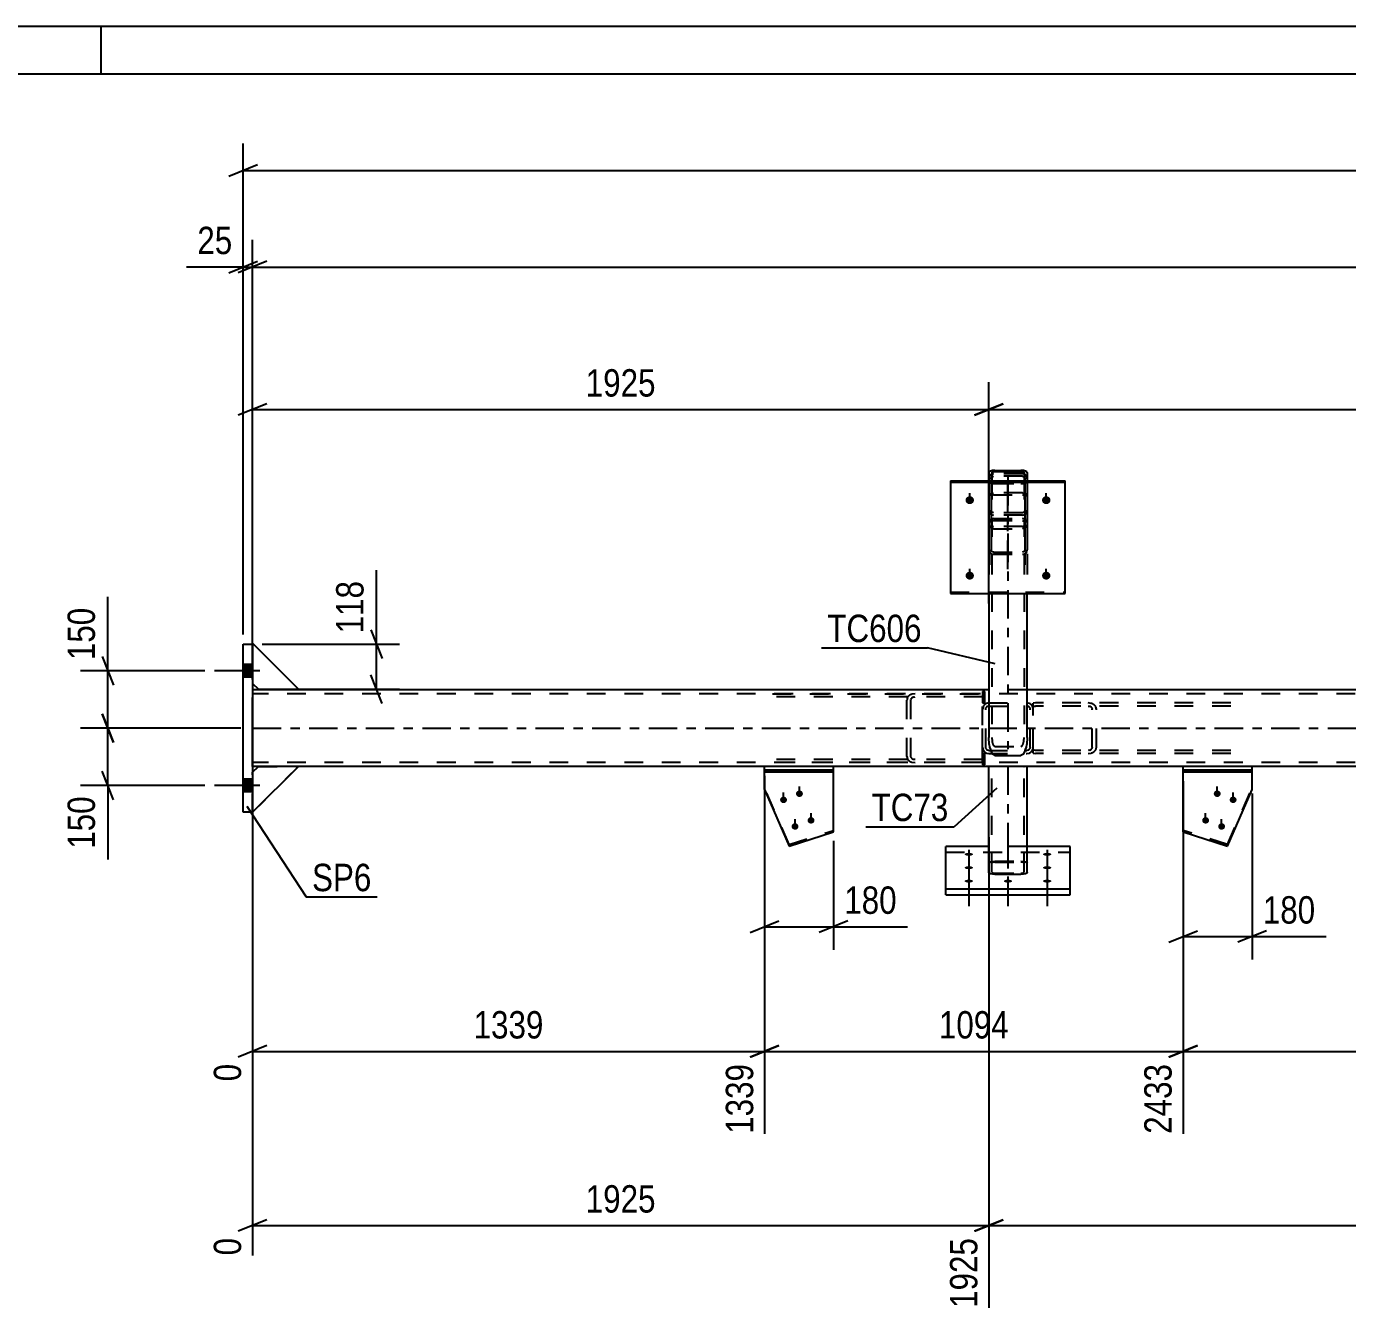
# Model space of a CAD drawing. Header units: millimetres. Extents: x -174 to 1015, y -641 to 200.
# Drawn here: x -42.4 to 95.8, y 65.5 to 200.1 of the extents above; entities that cross this region are included whole.
import ezdxf

# ---------------------------------------------------------------- set-up
doc = ezdxf.new("R2010")
doc.units = ezdxf.units.MM
doc.linetypes.add('DXK_LINE_DOT2', pattern=[3.9198, 1.9599, -1.9599])
doc.linetypes.add('DXK_LINE_DOT3', pattern=[5.9187, 2.979, -0.9799, 0.9799, -0.9799])
doc.styles.add('Arial Narrow', font='ARIALN.TTF', dxfattribs={"height": 0.2})

# ---------------------------------------------------------------- blocks, each defined once
blk = doc.blocks.new('Unknown-814735029-1163')
at = {"color": 5, "linetype": 'Continuous'}
for p, q in [((1015.39, 200.12), (-173.61, 200.12)), ((-34.61, 195.12), (-34.61, 200.12)), ((1010.39, 195.12), (-168.61, 195.12))]:
    blk.add_line(p, q, dxfattribs=at)
blk = doc.blocks.new('Part-814735029-3080 - 3067')
at = {"color": 7, "linetype": 'DXK_LINE_DOT2'}
for p, q in [((-18.78, 122.11), (-18.18, 122.71)), ((-13.98, 122.71), (-18.78, 117.91)), ((-18.78, 117.91), (-18.78, 122.11)), ((-18.18, 122.71), (-13.98, 122.71))]:
    blk.add_line(p, q, dxfattribs=at)
blk = doc.blocks.new('Part-814735029-3071 - 3067')
at = {"color": 7, "linetype": 'DXK_LINE_DOT2'}
for p, q in [((-13.98, 130.8), (-18.78, 135.6)), ((-18.78, 135.6), (-18.78, 131.4)), ((-18.78, 131.4), (-18.18, 130.8)), ((-18.18, 130.8), (-13.98, 130.8))]:
    blk.add_line(p, q, dxfattribs=at)
blk = doc.blocks.new('Bolt-814735029-3094 - 3067')
at = {"linetype": 'Continuous'}
for points in [[(64.23, 150.97), (64.33, 150.97), (64.41, 150.94), (64.49, 150.9), (64.56, 150.84), (64.62, 150.77), (64.65, 150.69), (64.67, 150.6), (64.67, 150.52), (64.65, 150.43), (64.62, 150.35), (64.56, 150.28), (64.49, 150.23), (64.41, 150.18), (64.33, 150.16), (64.23, 150.15), (64.14, 150.16), (64.06, 150.18), (63.98, 150.23), (63.91, 150.28), (63.85, 150.35), (63.82, 150.43), (63.8, 150.52), (63.8, 150.6), (63.82, 150.69), (63.85, 150.77), (63.91, 150.84), (63.98, 150.9), (64.06, 150.94), (64.14, 150.97)], [(64.23, 143.08), (64.33, 143.07), (64.41, 143.05), (64.49, 143), (64.56, 142.94), (64.62, 142.87), (64.65, 142.8), (64.67, 142.71), (64.67, 142.62), (64.65, 142.54), (64.62, 142.46), (64.56, 142.39), (64.49, 142.33), (64.41, 142.29), (64.33, 142.26), (64.23, 142.25), (64.14, 142.26), (64.06, 142.29), (63.98, 142.33), (63.91, 142.39), (63.85, 142.46), (63.82, 142.54), (63.8, 142.62), (63.8, 142.71), (63.82, 142.8), (63.85, 142.87), (63.91, 142.94), (63.98, 143), (64.06, 143.05), (64.14, 143.07)]]:
    blk.add_hatch(color=1, dxfattribs=at).paths.add_polyline_path(points)
at = {"color": 1, "linetype": 'Continuous'}
for p, q in [((64.23, 150.22), (64.23, 151.29)), ((64.23, 142.33), (64.23, 143.39))]:
    blk.add_line(p, q, dxfattribs=at)
blk = doc.blocks.new('Part-814735029-3086 - 3067')
at = {"color": 7, "linetype": 'DXK_LINE_DOT2'}
for p, q in [((-18.78, 122.11), (-18.18, 122.71)), ((-13.98, 122.71), (-18.78, 117.91)), ((-18.78, 117.91), (-18.78, 122.11)), ((-18.18, 122.71), (-13.98, 122.71))]:
    blk.add_line(p, q, dxfattribs=at)
blk = doc.blocks.new('Part-814735029-3074 - 3067')
at = {"color": 2, "linetype": 'Continuous'}
for p, q in [((-13.98, 130.8), (-18.78, 135.6)), ((-18.78, 135.6), (-18.78, 135.51)), ((-18.78, 131.4), (-18.18, 130.8)), ((-18.18, 130.8), (-13.98, 130.8))]:
    blk.add_line(p, q, dxfattribs=at)
at = {"color": 7, "linetype": 'DXK_LINE_DOT2'}
blk.add_line((-18.78, 135.51), (-18.78, 131.4), dxfattribs=at)
blk = doc.blocks.new('Part-814735029-3077 - 3067')
at = {"color": 7, "linetype": 'DXK_LINE_DOT2'}
for p, q in [((-13.98, 130.8), (-18.78, 135.6)), ((-18.78, 135.6), (-18.78, 131.4)), ((-18.78, 131.4), (-18.18, 130.8)), ((-18.18, 130.8), (-13.98, 130.8))]:
    blk.add_line(p, q, dxfattribs=at)
blk = doc.blocks.new('Part-814735029-3083 - 3067')
at = {"color": 2, "linetype": 'Continuous'}
for p, q in [((-18.78, 122.11), (-18.18, 122.71)), ((-13.98, 122.71), (-18.78, 117.91)), ((-13.98, 122.71), (-18.18, 122.71))]:
    blk.add_line(p, q, dxfattribs=at)
at = {"color": 7, "linetype": 'DXK_LINE_DOT2'}
blk.add_line((-18.78, 117.91), (-18.78, 122.11), dxfattribs=at)
blk = doc.blocks.new('Bolt-814735029-3095 - 3067')
at = {"linetype": 'Continuous'}
for points in [[(82.12, 120.19), (82.19, 120.18), (82.26, 120.16), (82.33, 120.13), (82.39, 120.08), (82.43, 120.02), (82.46, 119.96), (82.48, 119.89), (82.48, 119.82), (82.46, 119.75), (82.43, 119.68), (82.39, 119.63), (82.33, 119.58), (82.26, 119.54), (82.19, 119.52), (82.12, 119.51), (82.04, 119.52), (81.97, 119.54), (81.91, 119.58), (81.85, 119.63), (81.81, 119.68), (81.78, 119.75), (81.76, 119.82), (81.76, 119.89), (81.78, 119.96), (81.81, 120.02), (81.85, 120.08), (81.91, 120.13), (81.97, 120.16), (82.04, 120.18)], [(83.79, 119.55), (83.86, 119.55), (83.93, 119.52), (84, 119.49), (84.05, 119.44), (84.1, 119.38), (84.13, 119.32), (84.14, 119.25), (84.14, 119.18), (84.13, 119.11), (84.1, 119.05), (84.05, 118.99), (84, 118.94), (83.93, 118.91), (83.86, 118.88), (83.79, 118.88), (83.71, 118.88), (83.64, 118.91), (83.57, 118.94), (83.52, 118.99), (83.47, 119.05), (83.44, 119.11), (83.43, 119.18), (83.43, 119.25), (83.44, 119.32), (83.47, 119.38), (83.52, 119.44), (83.57, 119.49), (83.64, 119.52), (83.71, 119.55)], [(80.91, 117.41), (80.99, 117.4), (81.06, 117.38), (81.12, 117.34), (81.18, 117.29), (81.22, 117.24), (81.25, 117.17), (81.27, 117.1), (81.27, 117.03), (81.25, 116.96), (81.22, 116.9), (81.18, 116.84), (81.12, 116.79), (81.06, 116.76), (80.99, 116.74), (80.91, 116.73), (80.84, 116.74), (80.77, 116.76), (80.7, 116.79), (80.64, 116.84), (80.6, 116.9), (80.57, 116.96), (80.55, 117.03), (80.55, 117.1), (80.57, 117.17), (80.6, 117.24), (80.64, 117.29), (80.7, 117.34), (80.77, 117.38), (80.84, 117.4)], [(82.58, 116.77), (82.65, 116.76), (82.73, 116.74), (82.79, 116.7), (82.85, 116.66), (82.89, 116.6), (82.92, 116.53), (82.94, 116.47), (82.94, 116.39), (82.92, 116.33), (82.89, 116.26), (82.85, 116.2), (82.79, 116.16), (82.73, 116.12), (82.65, 116.1), (82.58, 116.09), (82.5, 116.1), (82.43, 116.12), (82.37, 116.16), (82.31, 116.2), (82.27, 116.26), (82.24, 116.33), (82.22, 116.39), (82.22, 116.47), (82.24, 116.53), (82.27, 116.6), (82.31, 116.66), (82.37, 116.7), (82.43, 116.74), (82.5, 116.76)]]:
    blk.add_hatch(color=1, dxfattribs=at).paths.add_polyline_path(points)
at = {"color": 1, "linetype": 'Continuous'}
for p, q in [((82.12, 119.58), (82.12, 120.61)), ((83.79, 118.94), (83.79, 119.97)), ((80.91, 116.79), (80.91, 117.82)), ((82.58, 116.16), (82.58, 117.18))]:
    blk.add_line(p, q, dxfattribs=at)
blk = doc.blocks.new('Part-814735029-3162 - 3067')
at = {"color": 7, "linetype": 'DXK_LINE_DOT2'}
for p, q in [((35.59, 130.31), (57.58, 130.31)), ((57.58, 129.99), (35.59, 129.99)), ((49.71, 129.91), (49.64, 129.67)), ((50.52, 130.31), (50.18, 130.26)), ((50.35, 129.96), (50.52, 129.99)), ((57.58, 123.11), (57.58, 130.31)), ((49.64, 123.75), (49.64, 129.67)), ((50.08, 129.67), (50.11, 129.79)), ((50.08, 123.75), (50.08, 129.67)), ((57.58, 123.43), (35.59, 123.43)), ((57.58, 123.11), (35.59, 123.11)), ((49.64, 123.75), (49.71, 123.5)), ((50.11, 123.62), (50.08, 123.75)), ((50.18, 123.15), (50.52, 123.11)), ((50.52, 123.43), (50.35, 123.45))]:
    blk.add_line(p, q, dxfattribs=at)
for centre, radius, start, end in [((50.38, 129.48), 0.802, 104.5547, 147.5896), ((50.45, 129.57), 0.401, 104.5547, 147.5896), ((50.38, 123.93), 0.802, 212.4104, 255.4453), ((50.45, 123.84), 0.401, 212.4104, 255.4453)]:
    blk.add_arc(centre, radius, start, end, dxfattribs=at)
blk = doc.blocks.new('Part-814735029-3115 - 3067')
at = {"color": 7, "linetype": 'DXK_LINE_DOT2'}
for p, q in [((57.82, 130.55), (57.58, 130.55)), ((57.58, 130.55), (57.58, 129.35)), ((57.82, 129.35), (57.82, 130.55)), ((57.58, 129.35), (57.82, 129.35))]:
    blk.add_line(p, q, dxfattribs=at)
blk = doc.blocks.new('Part-814735029-3116 - 3067')
at = {"color": 7, "linetype": 'DXK_LINE_DOT2'}
for p, q in [((57.82, 124.07), (57.58, 124.07)), ((57.58, 124.07), (57.58, 122.87)), ((57.82, 122.87), (57.82, 124.07)), ((57.58, 122.87), (57.82, 122.87))]:
    blk.add_line(p, q, dxfattribs=at)
blk = doc.blocks.new('Bolt-814735029-3125 - 3067')
at = {"linetype": 'Continuous'}
for points in [[(-19.78, 133.37), (-19.78, 132.05), (-18.78, 132.05), (-18.78, 133.37)], [(-19.78, 133.37), (-19.78, 132.05), (-18.78, 132.05), (-18.78, 133.37)], [(-19.78, 121.37), (-19.78, 120.05), (-18.78, 120.05), (-18.78, 121.37)], [(-19.78, 121.37), (-19.78, 120.05), (-18.78, 120.05), (-18.78, 121.37)]]:
    blk.add_hatch(color=1, dxfattribs=at).paths.add_polyline_path(points)
at = {"color": 1, "linetype": 'Continuous'}
for p, q in [((-18.02, 132.71), (-22.78, 132.71)), ((-18.02, 132.71), (-22.78, 132.71)), ((-18.78, 133.37), (-19.78, 133.37)), ((-18.78, 133.37), (-19.78, 133.37)), ((-18.78, 132.05), (-19.78, 132.05)), ((-18.78, 132.05), (-19.78, 132.05)), ((-18.02, 120.71), (-22.78, 120.71)), ((-18.02, 120.71), (-22.78, 120.71)), ((-18.78, 121.37), (-19.78, 121.37)), ((-18.78, 121.37), (-19.78, 121.37)), ((-18.78, 120.05), (-19.78, 120.05)), ((-18.78, 120.05), (-19.78, 120.05))]:
    blk.add_line(p, q, dxfattribs=at)
blk = doc.blocks.new('Part-814735029-3140 - 3067')
at = {"color": 2, "linetype": 'Continuous'}
for p, q in [((58.28, 153.54), (58.23, 153.46)), ((58.23, 153.46), (58.23, 152.6)), ((58.42, 153.61), (58.28, 153.54)), ((58.63, 153.66), (58.42, 153.61)), ((58.55, 153.46), (58.58, 153.5)), ((58.55, 153.46), (58.55, 152.6)), ((58.58, 153.5), (58.65, 153.53)), ((58.87, 153.68), (58.63, 153.66)), ((58.65, 153.53), (58.75, 153.56)), ((58.75, 153.56), (58.87, 153.57)), ((58.87, 153.68), (61.59, 153.68)), ((58.87, 153.57), (61.59, 153.57)), ((61.84, 153.66), (61.59, 153.68)), ((61.59, 153.57), (61.72, 153.56)), ((61.72, 153.56), (61.82, 153.53)), ((61.82, 153.53), (61.89, 153.5)), ((62.05, 153.61), (61.84, 153.66)), ((61.89, 153.5), (61.91, 153.46)), ((61.91, 153.46), (61.91, 152.6)), ((62.19, 153.54), (62.05, 153.61)), ((62.23, 153.46), (62.19, 153.54)), ((62.23, 153.46), (62.23, 152.6)), ((58.23, 140.79), (58.23, 125.72)), ((62.23, 125.72), (62.23, 140.79)), ((58.28, 125), (58.23, 125.72)), ((62.23, 125.72), (62.19, 125)), ((58.87, 123.85), (58.63, 123.99)), ((58.87, 123.85), (61.59, 123.85)), ((61.84, 123.99), (61.59, 123.85))]:
    blk.add_line(p, q, dxfattribs=at)
at = {"color": 7, "linetype": 'DXK_LINE_DOT2'}
for p, q in [((58.23, 152.6), (58.23, 140.79)), ((58.23, 152.53), (58.28, 152.44)), ((58.28, 152.44), (58.29, 152.44)), ((58.29, 152.44), (58.42, 152.37)), ((58.42, 152.37), (58.63, 152.32)), ((58.55, 152.6), (58.55, 125.72)), ((58.58, 152.48), (58.55, 152.53)), ((58.65, 152.45), (58.58, 152.48)), ((58.63, 152.32), (58.87, 152.31)), ((58.65, 152.45), (58.69, 152.44)), ((58.69, 152.44), (58.75, 152.43)), ((58.75, 152.43), (58.87, 152.42)), ((58.87, 152.42), (61.59, 152.42)), ((58.87, 152.31), (61.59, 152.31)), ((61.72, 152.43), (61.59, 152.42)), ((61.59, 152.31), (61.84, 152.32)), ((61.82, 152.45), (61.72, 152.43)), ((61.89, 152.48), (61.82, 152.45)), ((61.84, 152.32), (62.05, 152.37)), ((61.91, 152.53), (61.89, 152.48)), ((61.91, 152.6), (61.91, 125.72)), ((62.05, 152.37), (62.19, 152.44)), ((62.19, 152.44), (62.23, 152.53)), ((62.23, 152.6), (62.23, 140.79)), ((62.23, 130.71), (58.23, 130.71)), ((58.55, 125.72), (58.58, 125.36)), ((58.75, 124.85), (58.87, 124.78)), ((58.87, 124.78), (61.59, 124.78)), ((61.59, 124.78), (61.72, 124.85)), ((61.89, 125.36), (61.91, 125.72))]:
    blk.add_line(p, q, dxfattribs=at)
at = {"color": 7, "linetype": 'DXK_LINE_DOT3'}
blk.add_line((60.23, 152.99), (60.23, 124.53), dxfattribs=at)
at = {"color": 2, "linetype": 'Continuous'}
for centre, start, end in [((60.45, 125.18), 184.648, 213.1157), ((60.02, 125.18), 326.8843, 355.352)]:
    blk.add_arc(centre, 2.18, start, end, dxfattribs=at)
at = {"color": 7, "linetype": 'DXK_LINE_DOT2'}
for centre, start, end in [((59.66, 125.45), 184.648, 213.1157), ((60.8, 125.45), 326.8843, 355.352)]:
    blk.add_arc(centre, 1.09, start, end, dxfattribs=at)
blk = doc.blocks.new('Part-814735029-3142 - 3067')
at = {"color": 2, "linetype": 'Continuous'}
for p, q in [((41.98, 122.71), (34.78, 122.71)), ((34.78, 122.31), (34.78, 122.71)), ((41.98, 122.31), (34.78, 122.31)), ((41.98, 122.31), (41.98, 122.71))]:
    blk.add_line(p, q, dxfattribs=at)
blk = doc.blocks.new('Bolt-814735029-3143 - 3067')
at = {"linetype": 'Continuous'}
for points in [[(56.23, 150.97), (56.33, 150.97), (56.41, 150.94), (56.49, 150.9), (56.56, 150.84), (56.62, 150.77), (56.65, 150.69), (56.67, 150.6), (56.67, 150.52), (56.65, 150.43), (56.62, 150.35), (56.56, 150.28), (56.49, 150.23), (56.41, 150.18), (56.33, 150.16), (56.23, 150.15), (56.14, 150.16), (56.06, 150.18), (55.98, 150.23), (55.91, 150.28), (55.85, 150.35), (55.82, 150.43), (55.8, 150.52), (55.8, 150.6), (55.82, 150.69), (55.85, 150.77), (55.91, 150.84), (55.98, 150.9), (56.06, 150.94), (56.14, 150.97)], [(56.23, 143.08), (56.33, 143.07), (56.41, 143.05), (56.49, 143), (56.56, 142.94), (56.62, 142.87), (56.65, 142.8), (56.67, 142.71), (56.67, 142.62), (56.65, 142.54), (56.62, 142.46), (56.56, 142.39), (56.49, 142.33), (56.41, 142.29), (56.33, 142.26), (56.23, 142.25), (56.14, 142.26), (56.06, 142.29), (55.98, 142.33), (55.91, 142.39), (55.85, 142.46), (55.82, 142.54), (55.8, 142.62), (55.8, 142.71), (55.82, 142.8), (55.85, 142.87), (55.91, 142.94), (55.98, 143), (56.06, 143.05), (56.14, 143.07)]]:
    blk.add_hatch(color=1, dxfattribs=at).paths.add_polyline_path(points)
at = {"color": 1, "linetype": 'Continuous'}
for p, q in [((56.23, 150.22), (56.23, 151.29)), ((56.23, 142.33), (56.23, 143.39))]:
    blk.add_line(p, q, dxfattribs=at)
blk = doc.blocks.new('Part-814735029-3151 - 3067')
at = {"color": 2, "linetype": 'Continuous'}
for p, q in [((53.73, 109.29), (53.73, 114.34)), ((58.23, 114.34), (53.73, 114.34)), ((66.73, 114.34), (62.23, 114.34)), ((66.73, 109.29), (66.73, 114.34)), ((53.73, 109.89), (66.73, 109.89)), ((53.73, 109.29), (66.73, 109.29))]:
    blk.add_line(p, q, dxfattribs=at)
at = {"color": 7, "linetype": 'DXK_LINE_DOT2'}
for p, q in [((53.73, 113.74), (66.73, 113.74)), ((62.23, 114.34), (58.23, 114.34))]:
    blk.add_line(p, q, dxfattribs=at)
blk = doc.blocks.new('Bolt-814735029-3152 - 3067')
at = {"linetype": 'Continuous'}
for points in [[(56.13, 113.37), (56.04, 113.37), (55.95, 113.38), (55.88, 113.39), (55.81, 113.42), (55.75, 113.44), (55.72, 113.47), (55.7, 113.5), (55.7, 113.53), (55.72, 113.56), (55.75, 113.59), (55.81, 113.62), (55.88, 113.64), (55.95, 113.65), (56.04, 113.66), (56.13, 113.67), (56.23, 113.66), (56.31, 113.65), (56.39, 113.64), (56.46, 113.62), (56.51, 113.59), (56.55, 113.56), (56.57, 113.53), (56.57, 113.5), (56.55, 113.47), (56.51, 113.44), (56.46, 113.42), (56.39, 113.39), (56.31, 113.38), (56.23, 113.37)], [(64.33, 113.37), (64.24, 113.37), (64.15, 113.38), (64.08, 113.39), (64.01, 113.42), (63.95, 113.44), (63.92, 113.47), (63.9, 113.5), (63.9, 113.53), (63.92, 113.56), (63.95, 113.59), (64.01, 113.62), (64.08, 113.64), (64.15, 113.65), (64.24, 113.66), (64.33, 113.67), (64.43, 113.66), (64.51, 113.65), (64.59, 113.64), (64.66, 113.62), (64.71, 113.59), (64.75, 113.56), (64.77, 113.53), (64.77, 113.5), (64.75, 113.47), (64.71, 113.44), (64.66, 113.42), (64.59, 113.39), (64.51, 113.38), (64.43, 113.37)], [(56.13, 111.96), (56.04, 111.97), (55.95, 111.98), (55.88, 111.99), (55.81, 112.01), (55.75, 112.04), (55.72, 112.07), (55.7, 112.1), (55.7, 112.13), (55.72, 112.16), (55.75, 112.19), (55.81, 112.21), (55.88, 112.24), (55.95, 112.25), (56.04, 112.26), (56.13, 112.26), (56.23, 112.26), (56.31, 112.25), (56.39, 112.24), (56.46, 112.21), (56.51, 112.19), (56.55, 112.16), (56.57, 112.13), (56.57, 112.1), (56.55, 112.07), (56.51, 112.04), (56.46, 112.01), (56.39, 111.99), (56.31, 111.98), (56.23, 111.97)], [(64.33, 111.96), (64.24, 111.97), (64.15, 111.98), (64.08, 111.99), (64.01, 112.01), (63.95, 112.04), (63.92, 112.07), (63.9, 112.1), (63.9, 112.13), (63.92, 112.16), (63.95, 112.19), (64.01, 112.21), (64.08, 112.24), (64.15, 112.25), (64.24, 112.26), (64.33, 112.26), (64.43, 112.26), (64.51, 112.25), (64.59, 112.24), (64.66, 112.21), (64.71, 112.19), (64.75, 112.16), (64.77, 112.13), (64.77, 112.1), (64.75, 112.07), (64.71, 112.04), (64.66, 112.01), (64.59, 111.99), (64.51, 111.98), (64.43, 111.97)], [(56.13, 110.56), (56.04, 110.56), (55.95, 110.57), (55.88, 110.59), (55.81, 110.61), (55.75, 110.64), (55.72, 110.67), (55.7, 110.7), (55.7, 110.73), (55.72, 110.76), (55.75, 110.79), (55.81, 110.81), (55.88, 110.83), (55.95, 110.85), (56.04, 110.86), (56.13, 110.86), (56.23, 110.86), (56.31, 110.85), (56.39, 110.83), (56.46, 110.81), (56.51, 110.79), (56.55, 110.76), (56.57, 110.73), (56.57, 110.7), (56.55, 110.67), (56.51, 110.64), (56.46, 110.61), (56.39, 110.59), (56.31, 110.57), (56.23, 110.56)], [(60.23, 110.56), (60.14, 110.56), (60.05, 110.57), (59.98, 110.59), (59.91, 110.61), (59.85, 110.64), (59.82, 110.67), (59.8, 110.7), (59.8, 110.73), (59.82, 110.76), (59.85, 110.79), (59.91, 110.81), (59.98, 110.83), (60.05, 110.85), (60.14, 110.86), (60.23, 110.86), (60.33, 110.86), (60.41, 110.85), (60.49, 110.83), (60.56, 110.81), (60.61, 110.79), (60.65, 110.76), (60.67, 110.73), (60.67, 110.7), (60.65, 110.67), (60.61, 110.64), (60.56, 110.61), (60.49, 110.59), (60.41, 110.57), (60.33, 110.56)], [(64.33, 110.56), (64.24, 110.56), (64.15, 110.57), (64.08, 110.59), (64.01, 110.61), (63.95, 110.64), (63.92, 110.67), (63.9, 110.7), (63.9, 110.73), (63.92, 110.76), (63.95, 110.79), (64.01, 110.81), (64.08, 110.83), (64.15, 110.85), (64.24, 110.86), (64.33, 110.86), (64.43, 110.86), (64.51, 110.85), (64.59, 110.83), (64.66, 110.81), (64.71, 110.79), (64.75, 110.76), (64.77, 110.73), (64.77, 110.7), (64.75, 110.67), (64.71, 110.64), (64.66, 110.61), (64.59, 110.59), (64.51, 110.57), (64.43, 110.56)]]:
    blk.add_hatch(color=1, dxfattribs=at).paths.add_polyline_path(points)
at = {"color": 1, "linetype": 'Continuous'}
for p, q in [((56.13, 114), (56.13, 110.89)), ((64.33, 114), (64.33, 110.89)), ((56.13, 112.6), (56.13, 109.48)), ((64.33, 112.6), (64.33, 109.48)), ((56.13, 111.2), (56.13, 108.08)), ((60.23, 111.2), (60.23, 108.08)), ((64.33, 111.2), (64.33, 108.08))]:
    blk.add_line(p, q, dxfattribs=at)
at = {"color": 1, "linetype": 'DXK_LINE_DOT2'}
blk.add_line((60.23, 114), (60.23, 110.89), dxfattribs=at)
blk = doc.blocks.new('Part-814735029-3164 - 3067')
at = {"color": 7, "linetype": 'DXK_LINE_DOT2'}
for p, q in [((63.12, 129.35), (62.86, 129.31)), ((62.86, 124.1), (62.86, 129.31)), ((62.86, 128.96), (62.95, 129)), ((62.95, 129), (63.12, 129.03)), ((83.54, 129.35), (63.12, 129.35)), ((83.54, 129.03), (63.12, 129.03)), ((68.95, 129.3), (68.61, 129.35)), ((68.61, 129.03), (68.78, 129)), ((69.02, 128.83), (69.05, 128.71)), ((69.05, 124.71), (69.05, 128.71)), ((69.49, 128.71), (69.42, 128.95)), ((69.49, 124.71), (69.49, 128.71)), ((62.95, 124.41), (62.86, 124.45)), ((63.12, 124.39), (62.95, 124.41)), ((83.54, 124.39), (63.12, 124.39)), ((68.78, 124.41), (68.61, 124.39)), ((69.05, 124.71), (69.02, 124.58)), ((69.42, 124.46), (69.49, 124.71)), ((62.86, 124.1), (63.12, 124.07)), ((83.54, 124.07), (63.12, 124.07)), ((68.61, 124.07), (68.95, 124.11))]:
    blk.add_line(p, q, dxfattribs=at)
for centre, radius, start, end in [((68.68, 128.61), 0.401, 32.4105, 75.4453), ((68.75, 128.52), 0.802, 32.4105, 75.4453), ((68.68, 124.8), 0.401, 284.5547, 327.5895), ((68.75, 124.89), 0.802, 284.5547, 327.5895)]:
    blk.add_arc(centre, radius, start, end, dxfattribs=at)
blk = doc.blocks.new('Part-814735029-3167 - 3067')
at = {"color": 7, "linetype": 'DXK_LINE_DOT2'}
for p, q in [((57.63, 128.95), (57.58, 128.71)), ((57.58, 124.71), (57.58, 128.71)), ((57.9, 128.71), (57.93, 128.83)), ((57.9, 124.71), (57.9, 128.71)), ((58.22, 129.35), (57.98, 129.3)), ((58.1, 129), (58.22, 129.03)), ((58.22, 129.35), (62.22, 129.35)), ((58.22, 129.03), (62.22, 129.03)), ((62.47, 129.3), (62.22, 129.35)), ((62.22, 129.03), (62.35, 129)), ((62.52, 128.83), (62.54, 128.71)), ((62.54, 124.71), (62.54, 128.71)), ((62.86, 128.71), (62.82, 128.95)), ((62.86, 124.71), (62.86, 128.71)), ((57.58, 124.71), (57.63, 124.46)), ((57.93, 124.58), (57.9, 124.71)), ((58.22, 124.39), (58.1, 124.41)), ((58.22, 124.39), (62.22, 124.39)), ((62.35, 124.41), (62.22, 124.39)), ((62.54, 124.71), (62.52, 124.58)), ((62.82, 124.46), (62.86, 124.71)), ((57.98, 124.11), (58.22, 124.07)), ((58.22, 124.07), (62.22, 124.07)), ((62.22, 124.07), (62.47, 124.11))]:
    blk.add_line(p, q, dxfattribs=at)
for centre, radius, start, end in [((58.22, 128.71), 0.64, 112.5, 157.5), ((58.22, 128.71), 0.32, 112.5, 157.5), ((62.22, 128.71), 0.32, 22.5, 67.5), ((62.22, 128.71), 0.64, 22.5, 67.5), ((58.22, 124.71), 0.64, 202.5, 247.5), ((58.22, 124.71), 0.32, 202.5, 247.5), ((62.22, 124.71), 0.32, 292.5, 337.5), ((62.22, 124.71), 0.64, 292.5, 337.5)]:
    blk.add_arc(centre, radius, start, end, dxfattribs=at)
blk = doc.blocks.new('Part-814735029-3213 - 3067')
at = {"color": 2, "linetype": 'Continuous'}
for p, q in [((58.23, 111.65), (58.23, 122.71)), ((62.17, 122.71), (58.3, 122.71)), ((62.23, 111.65), (62.23, 122.71)), ((58.28, 111.56), (58.23, 111.65)), ((58.42, 111.49), (58.28, 111.56)), ((58.63, 111.45), (58.42, 111.49)), ((58.87, 111.43), (58.63, 111.45)), ((58.87, 111.43), (61.59, 111.43)), ((61.84, 111.45), (61.59, 111.43)), ((62.05, 111.49), (61.84, 111.45)), ((62.19, 111.56), (62.05, 111.49)), ((62.23, 111.65), (62.19, 111.56))]:
    blk.add_line(p, q, dxfattribs=at)
at = {"color": 7, "linetype": 'DXK_LINE_DOT2'}
for p, q in [((58.3, 122.71), (58.23, 122.71)), ((58.28, 122.71), (58.3, 122.71)), ((58.55, 111.65), (58.55, 122.71)), ((61.89, 122.71), (61.91, 122.71)), ((61.91, 111.65), (61.91, 122.71)), ((62.19, 122.71), (62.17, 122.71)), ((62.19, 122.71), (62.17, 122.71)), ((62.23, 122.71), (62.19, 122.71)), ((58.23, 112.58), (58.28, 112.66)), ((58.28, 112.66), (58.42, 112.73)), ((58.42, 112.73), (58.63, 112.78)), ((58.58, 112.62), (58.55, 112.58)), ((58.65, 112.66), (58.58, 112.62)), ((58.63, 112.78), (58.87, 112.8)), ((58.75, 112.68), (58.65, 112.66)), ((58.87, 112.69), (58.75, 112.68)), ((58.87, 112.8), (61.59, 112.8)), ((58.87, 112.69), (61.59, 112.69)), ((61.59, 112.8), (61.84, 112.78)), ((61.72, 112.68), (61.59, 112.69)), ((61.82, 112.66), (61.72, 112.68)), ((61.89, 112.62), (61.82, 112.66)), ((61.84, 112.78), (62.05, 112.73)), ((61.91, 112.58), (61.89, 112.62)), ((62.05, 112.73), (62.19, 112.66)), ((62.19, 112.66), (62.23, 112.58)), ((58.55, 111.65), (58.58, 111.61)), ((58.58, 111.61), (58.65, 111.57)), ((58.65, 111.57), (58.75, 111.55)), ((58.75, 111.55), (58.87, 111.54)), ((58.87, 111.54), (61.59, 111.54)), ((61.59, 111.54), (61.72, 111.55)), ((61.72, 111.55), (61.82, 111.57)), ((61.82, 111.57), (61.89, 111.61)), ((61.89, 111.61), (61.91, 111.65))]:
    blk.add_line(p, q, dxfattribs=at)
at = {"color": 7, "linetype": 'DXK_LINE_DOT3'}
blk.add_line((60.23, 122.71), (60.23, 112.11), dxfattribs=at)
blk = doc.blocks.new('Part-814735029-3350 - 3067')
at = {"color": 7, "linetype": 'DXK_LINE_DOT2'}
for p, q in [((34.78, 122.31), (34.78, 122.33)), ((34.78, 122.33), (41.98, 122.33)), ((34.78, 122.31), (34.78, 122.33)), ((41.98, 122.31), (41.98, 122.33)), ((41.98, 122.31), (41.98, 122.33)), ((37.34, 114.53), (34.78, 120.45)), ((37.34, 114.53), (41.98, 116.02)), ((37.34, 114.37), (37.34, 114.53))]:
    blk.add_line(p, q, dxfattribs=at)
at = {"color": 2, "linetype": 'Continuous'}
for p, q in [((34.78, 120.28), (34.78, 122.31)), ((34.78, 122.16), (41.98, 122.16)), ((41.98, 115.86), (41.98, 122.31)), ((34.78, 120.28), (37.34, 114.37)), ((37.34, 114.37), (41.98, 115.86))]:
    blk.add_line(p, q, dxfattribs=at)
blk = doc.blocks.new('Part-814735029-3255 - 3067')
at = {"color": 2, "linetype": 'Continuous'}
for p, q in [((85.76, 122.71), (78.55, 122.71)), ((78.55, 122.31), (78.55, 122.71)), ((85.76, 122.31), (78.55, 122.31)), ((85.76, 122.31), (85.76, 122.71))]:
    blk.add_line(p, q, dxfattribs=at)
blk = doc.blocks.new('Part-814735029-3277 - 3067')
at = {"color": 2, "linetype": 'Continuous'}
for p, q in [((-19.78, 117.91), (-19.78, 135.51)), ((-19.78, 135.51), (-18.78, 135.51)), ((-18.78, 135.51), (-18.78, 117.91)), ((-18.78, 117.91), (-19.78, 117.91))]:
    blk.add_line(p, q, dxfattribs=at)
blk = doc.blocks.new('Part-814735029-3309 - 3067')
at = {"color": 2, "linetype": 'Continuous'}
for p, q in [((58.23, 130.71), (-18.78, 130.71)), ((-18.78, 123.51), (-18.78, 129.91)), ((298.22, 130.71), (62.23, 130.71)), ((-18.18, 122.71), (-18.78, 122.71)), ((34.78, 122.71), (-13.98, 122.71)), ((58.3, 122.71), (41.98, 122.71)), ((78.55, 122.71), (62.17, 122.71)), ((264.19, 122.71), (85.76, 122.71))]:
    blk.add_line(p, q, dxfattribs=at)
at = {"color": 7, "linetype": 'DXK_LINE_DOT2'}
for p, q in [((-18.78, 130.71), (-18.78, 129.91)), ((-18.78, 130.71), (-18.78, 130.47)), ((943.22, 130.31), (-18.78, 130.31)), ((62.23, 130.71), (58.23, 130.71)), ((-18.78, 122.71), (-18.78, 123.51)), ((943.22, 123.11), (-18.78, 123.11)), ((-13.98, 122.71), (-18.18, 122.71)), ((41.98, 122.71), (34.78, 122.71)), ((62.17, 122.71), (58.3, 122.71)), ((85.76, 122.71), (78.55, 122.71))]:
    blk.add_line(p, q, dxfattribs=at)
at = {"color": 7, "linetype": 'DXK_LINE_DOT3'}
blk.add_line((-18.78, 126.71), (943.22, 126.71), dxfattribs=at)
blk = doc.blocks.new('Part-814735029-3340 - 3067')
at = {"color": 7, "linetype": 'DXK_LINE_DOT2'}
for p, q in [((78.55, 122.31), (78.55, 122.33)), ((78.55, 122.33), (85.76, 122.33)), ((78.55, 122.31), (78.55, 122.33)), ((85.76, 122.31), (85.76, 122.33)), ((85.76, 122.31), (85.76, 122.33)), ((83.2, 114.53), (85.76, 120.45)), ((83.2, 114.53), (78.55, 116.02)), ((83.2, 114.37), (83.2, 114.53))]:
    blk.add_line(p, q, dxfattribs=at)
at = {"color": 2, "linetype": 'Continuous'}
for p, q in [((78.55, 115.86), (78.55, 122.31)), ((78.55, 122.16), (85.76, 122.16)), ((85.76, 120.29), (85.76, 122.31)), ((83.2, 114.37), (85.76, 120.29)), ((78.55, 115.86), (83.2, 114.37))]:
    blk.add_line(p, q, dxfattribs=at)
blk = doc.blocks.new('Bolt-814735029-3351 - 3067')
at = {"linetype": 'Continuous'}
for points in [[(36.75, 119.55), (36.83, 119.54), (36.9, 119.52), (36.96, 119.49), (37.02, 119.44), (37.06, 119.38), (37.1, 119.32), (37.11, 119.25), (37.11, 119.18), (37.1, 119.11), (37.06, 119.04), (37.02, 118.99), (36.96, 118.94), (36.9, 118.9), (36.83, 118.88), (36.75, 118.88), (36.68, 118.88), (36.61, 118.9), (36.54, 118.94), (36.49, 118.99), (36.44, 119.04), (36.41, 119.11), (36.4, 119.18), (36.4, 119.25), (36.41, 119.32), (36.44, 119.38), (36.49, 119.44), (36.54, 119.49), (36.61, 119.52), (36.68, 119.54)], [(38.42, 120.19), (38.49, 120.18), (38.57, 120.16), (38.63, 120.13), (38.69, 120.08), (38.73, 120.02), (38.76, 119.96), (38.78, 119.89), (38.78, 119.82), (38.76, 119.75), (38.73, 119.68), (38.69, 119.63), (38.63, 119.58), (38.57, 119.54), (38.49, 119.52), (38.42, 119.51), (38.35, 119.52), (38.27, 119.54), (38.21, 119.58), (38.15, 119.63), (38.11, 119.68), (38.08, 119.75), (38.06, 119.82), (38.06, 119.89), (38.08, 119.96), (38.11, 120.02), (38.15, 120.08), (38.21, 120.13), (38.27, 120.16), (38.35, 120.18)], [(37.96, 116.77), (38.04, 116.76), (38.11, 116.74), (38.17, 116.7), (38.23, 116.66), (38.27, 116.6), (38.3, 116.53), (38.32, 116.46), (38.32, 116.39), (38.3, 116.32), (38.27, 116.26), (38.23, 116.2), (38.17, 116.16), (38.11, 116.12), (38.04, 116.1), (37.96, 116.09), (37.89, 116.1), (37.81, 116.12), (37.75, 116.16), (37.69, 116.2), (37.65, 116.26), (37.62, 116.32), (37.6, 116.39), (37.6, 116.46), (37.62, 116.53), (37.65, 116.6), (37.69, 116.66), (37.75, 116.7), (37.81, 116.74), (37.89, 116.76)], [(39.63, 117.41), (39.7, 117.4), (39.77, 117.38), (39.84, 117.34), (39.9, 117.29), (39.94, 117.24), (39.97, 117.17), (39.99, 117.1), (39.99, 117.03), (39.97, 116.96), (39.94, 116.9), (39.9, 116.84), (39.84, 116.79), (39.77, 116.76), (39.7, 116.74), (39.63, 116.73), (39.55, 116.74), (39.48, 116.76), (39.42, 116.79), (39.36, 116.84), (39.32, 116.9), (39.29, 116.96), (39.27, 117.03), (39.27, 117.1), (39.29, 117.17), (39.32, 117.24), (39.36, 117.29), (39.42, 117.34), (39.48, 117.38), (39.55, 117.4)]]:
    blk.add_hatch(color=1, dxfattribs=at).paths.add_polyline_path(points)
at = {"color": 1, "linetype": 'Continuous'}
for p, q in [((38.42, 119.58), (38.42, 120.6)), ((36.75, 118.94), (36.75, 119.97)), ((39.63, 116.79), (39.63, 117.82)), ((37.96, 116.16), (37.96, 117.18))]:
    blk.add_line(p, q, dxfattribs=at)
blk = doc.blocks.new('Part-814735029-3369 - 3067')
at = {"color": 2, "linetype": 'Continuous'}
for p, q in [((54.23, 152.6), (54.23, 140.79)), ((54.23, 152.6), (66.23, 152.6)), ((54.23, 152.44), (66.23, 152.44)), ((66.23, 140.79), (66.23, 152.6)), ((54.23, 140.79), (66.23, 140.79))]:
    blk.add_line(p, q, dxfattribs=at)
at = {"color": 7, "linetype": 'DXK_LINE_DOT2'}
blk.add_line((54.23, 140.95), (66.23, 140.95), dxfattribs=at)
blk = doc.blocks.new('Part-814735029-8379 - 3067')
at = {"color": 7, "linetype": 'DXK_LINE_DOT2'}
for p, q in [((58.27, 152.99), (58.23, 152.8)), ((58.23, 152.8), (58.23, 143.8)), ((58.37, 153.16), (58.27, 152.99)), ((58.53, 153.28), (58.37, 153.16)), ((58.47, 152.8), (58.49, 152.9)), ((58.47, 152.8), (58.47, 143.8)), ((58.49, 152.9), (58.54, 152.98)), ((58.71, 153.32), (58.53, 153.28)), ((58.54, 152.98), (58.62, 153.04)), ((58.62, 153.04), (58.71, 153.06)), ((61.75, 153.32), (58.71, 153.32)), ((61.75, 153.06), (58.71, 153.06)), ((61.94, 153.28), (61.75, 153.32)), ((61.75, 153.06), (61.85, 153.04)), ((61.85, 153.04), (61.92, 152.98)), ((61.92, 152.98), (61.98, 152.9)), ((62.09, 153.16), (61.94, 153.28)), ((61.98, 152.9), (61.99, 152.8)), ((61.99, 152.8), (61.99, 143.8)), ((62.2, 152.99), (62.09, 153.16)), ((62.23, 152.8), (62.2, 152.99)), ((62.23, 152.8), (62.23, 143.8)), ((58.23, 149.5), (58.27, 149.3)), ((58.27, 149.3), (58.37, 149.14)), ((58.49, 149.4), (58.47, 149.5)), ((58.54, 149.32), (58.49, 149.4)), ((58.62, 149.26), (58.54, 149.32)), ((58.71, 149.24), (58.62, 149.26)), ((61.85, 149.26), (61.75, 149.24)), ((61.92, 149.32), (61.85, 149.26)), ((61.98, 149.4), (61.92, 149.32)), ((61.99, 149.5), (61.98, 149.4)), ((62.09, 149.14), (62.2, 149.3)), ((62.2, 149.3), (62.23, 149.5)), ((58.37, 149.14), (58.53, 149.02)), ((58.53, 149.02), (58.71, 148.98)), ((61.75, 149.24), (58.71, 149.24)), ((61.75, 148.98), (58.71, 148.98)), ((61.75, 148.98), (61.94, 149.02)), ((61.94, 149.02), (62.09, 149.14))]:
    blk.add_line(p, q, dxfattribs=at)
blk = doc.blocks.new('Part-814735029-8384 - 3067')
at = {"color": 7, "linetype": 'DXK_LINE_DOT3'}
blk.add_line((60.23, 143.36), (60.23, 152.88), dxfattribs=at)
at = {"color": 7, "linetype": 'DXK_LINE_DOT2'}
for p, q in [((58.23, 150.89), (58.27, 151.06)), ((58.23, 150.89), (58.23, 145.35)), ((58.27, 151.06), (58.37, 151.21)), ((58.37, 151.21), (58.53, 151.31)), ((58.49, 150.98), (58.47, 150.89)), ((58.47, 150.89), (58.47, 145.35)), ((58.54, 151.05), (58.49, 150.98)), ((58.53, 151.31), (58.71, 151.34)), ((58.62, 151.1), (58.54, 151.05)), ((58.71, 151.12), (58.62, 151.1)), ((61.75, 151.34), (58.71, 151.34)), ((58.71, 151.12), (61.75, 151.12)), ((61.75, 151.34), (61.94, 151.31)), ((61.85, 151.1), (61.75, 151.12)), ((61.92, 151.05), (61.85, 151.1)), ((61.98, 150.98), (61.92, 151.05)), ((61.94, 151.31), (62.09, 151.21)), ((61.99, 150.89), (61.98, 150.98)), ((61.99, 150.89), (61.99, 145.35)), ((62.09, 151.21), (62.2, 151.06)), ((62.2, 151.06), (62.23, 150.89)), ((62.23, 150.89), (62.23, 145.35)), ((58.27, 148.38), (58.23, 148.21)), ((58.27, 147.86), (58.23, 148.04)), ((58.37, 148.52), (58.27, 148.38)), ((58.53, 148.62), (58.37, 148.52)), ((58.47, 148.21), (58.49, 148.29)), ((58.47, 148.04), (58.49, 147.95)), ((58.49, 148.29), (58.54, 148.36)), ((58.49, 147.95), (58.54, 147.88)), ((58.71, 148.66), (58.53, 148.62)), ((58.54, 148.36), (58.62, 148.41)), ((58.54, 147.88), (58.62, 147.83)), ((58.62, 148.41), (58.71, 148.43)), ((58.71, 148.66), (61.75, 148.66)), ((58.71, 148.43), (61.75, 148.43)), ((61.94, 148.62), (61.75, 148.66)), ((61.75, 148.43), (61.85, 148.41)), ((61.85, 148.41), (61.92, 148.36)), ((61.85, 147.83), (61.92, 147.88)), ((61.92, 148.36), (61.98, 148.29)), ((61.92, 147.88), (61.98, 147.95)), ((62.09, 148.52), (61.94, 148.62)), ((61.98, 148.29), (61.99, 148.21)), ((61.98, 147.95), (61.99, 148.04)), ((62.2, 148.38), (62.09, 148.52)), ((62.23, 148.21), (62.2, 148.38)), ((62.23, 148.04), (62.2, 147.86)), ((58.37, 147.72), (58.27, 147.86)), ((58.53, 147.62), (58.37, 147.72)), ((58.71, 147.58), (58.53, 147.62)), ((58.62, 147.83), (58.71, 147.81)), ((61.75, 147.81), (58.71, 147.81)), ((58.71, 147.58), (61.75, 147.58)), ((61.75, 147.81), (61.85, 147.83)), ((61.94, 147.62), (61.75, 147.58)), ((62.09, 147.72), (61.94, 147.62)), ((62.2, 147.86), (62.09, 147.72)), ((58.23, 145.35), (58.27, 145.18)), ((58.27, 145.18), (58.37, 145.03)), ((58.49, 145.26), (58.47, 145.35)), ((58.54, 145.19), (58.49, 145.26)), ((58.62, 145.14), (58.54, 145.19)), ((58.71, 145.12), (58.62, 145.14)), ((58.71, 145.12), (61.75, 145.12)), ((61.85, 145.14), (61.75, 145.12)), ((61.92, 145.19), (61.85, 145.14)), ((61.98, 145.26), (61.92, 145.19)), ((61.99, 145.35), (61.98, 145.26)), ((62.09, 145.03), (62.2, 145.18)), ((62.2, 145.18), (62.23, 145.35)), ((58.37, 145.03), (58.53, 144.93)), ((58.53, 144.93), (58.71, 144.9)), ((58.71, 144.9), (61.75, 144.9)), ((61.75, 144.9), (61.94, 144.93)), ((61.94, 144.93), (62.09, 145.03))]:
    blk.add_line(p, q, dxfattribs=at)
blk = doc.blocks.new('StraightDimension-814735029-27512 - 3067')
at = {"color": 7, "linetype": 'Continuous'}
for p, q in [((-19.78, 136.51), (-19.78, 177.8)), ((-18.78, 136.6), (-18.78, 177.8)), ((-21.28, 174.35), (-18.28, 175.55)), ((-17.28, 175.55), (-20.28, 174.35)), ((-19.78, 174.95), (-25.68, 174.95)), ((-19.78, 174.95), (-25.68, 174.95)), ((-19.78, 174.95), (-18.78, 174.95))]:
    blk.add_line(p, q, dxfattribs=at)
at = {"color": 0}
blk.add_wipeout([(-20.3, 175.7), (-20.3, 179.9), (-25.16, 179.9), (-25.16, 175.7)], dxfattribs=at)
at = {"color": 3, "style": 'Arial Narrow'}
blk.add_text('25', height=2.863, dxfattribs=at).set_placement((-24.56, 176.3))
blk = doc.blocks.new('StraightDimension-814735029-20806 - 3067')
at = {"color": 7, "linetype": 'Continuous'}
for p, q in [((85.76, 119.88), (85.76, 102.52)), ((78.55, 114.86), (78.55, 102.52)), ((77.05, 104.32), (80.05, 105.52)), ((87.26, 105.52), (84.26, 104.32)), ((78.55, 104.92), (85.76, 104.92)), ((85.76, 104.92), (93.5, 104.92)), ((85.76, 104.92), (93.5, 104.92))]:
    blk.add_line(p, q, dxfattribs=at)
at = {"color": 0}
blk.add_wipeout([(92.97, 105.67), (92.97, 109.87), (86.29, 109.87), (86.29, 105.67)], dxfattribs=at)
at = {"color": 3, "style": 'Arial Narrow'}
blk.add_text('180', height=2.863, dxfattribs=at).set_placement((86.89, 106.27))
blk = doc.blocks.new('StraightDimension-814735029-3571 - 3067')
at = {"color": 7, "linetype": 'Continuous'}
for p, q in [((-5.83, 135.51), (-5.83, 143.24)), ((-5.83, 135.51), (-5.83, 143.24)), ((-6.43, 137.01), (-5.23, 134.01)), ((-17.78, 135.51), (-3.43, 135.51)), ((-5.83, 130.8), (-5.83, 135.51)), ((-5.23, 129.3), (-6.43, 132.3)), ((-17.78, 130.8), (-3.43, 130.8))]:
    blk.add_line(p, q, dxfattribs=at)
at = {"color": 0}
blk.add_wipeout([(-6.58, 142.72), (-10.78, 142.72), (-10.78, 136.03), (-6.58, 136.03)], dxfattribs=at)
at = {"color": 3, "style": 'Arial Narrow'}
blk.add_text('118', height=2.863, rotation=90.0002, dxfattribs=at).set_placement((-7.18, 136.63))
blk = doc.blocks.new('StraightDimension-814735029-3596 - 3067')
at = {"color": 7, "linetype": 'Continuous'}
for p, q in [((-19.78, 136.51), (-19.78, 187.88)), ((-18.28, 185.63), (-21.28, 184.43)), ((-19.78, 185.03), (944.22, 185.03))]:
    blk.add_line(p, q, dxfattribs=at)
blk = doc.blocks.new('StraightDimension-814735029-3614 - 3067')
at = {"color": 7, "linetype": 'Continuous'}
for p, q in [((-18.78, 131.8), (-18.78, 162.9)), ((58.23, 139.76), (58.23, 162.9)), ((-17.28, 160.65), (-20.28, 159.45)), ((56.73, 159.45), (59.73, 160.65)), ((-18.78, 160.05), (58.23, 160.05))]:
    blk.add_line(p, q, dxfattribs=at)
at = {"color": 0}
blk.add_wipeout([(23.99, 160.8), (23.99, 165), (15.47, 165), (15.47, 160.8)], dxfattribs=at)
at = {"color": 3, "style": 'Arial Narrow'}
blk.add_text('1925', height=2.863, dxfattribs=at).set_placement((16.07, 161.4))
blk = doc.blocks.new('StraightDimension-814735029-3625 - 3067')
at = {"color": 7, "linetype": 'Continuous'}
for p, q in [((58.23, 139.76), (58.23, 162.9)), ((59.73, 160.65), (56.73, 159.45)), ((58.23, 160.05), (298.22, 160.05))]:
    blk.add_line(p, q, dxfattribs=at)
blk = doc.blocks.new('StraightDimension-814735029-20690 - 3067')
at = {"color": 7, "linetype": 'Continuous'}
for p, q in [((264.19, 121.71), (264.19, 84.28)), ((78.55, 121.16), (78.55, 84.28)), ((80.05, 93.5), (77.05, 92.3)), ((78.55, 92.9), (264.19, 92.9)), ((262.69, 92.3), (265.69, 93.5))]:
    blk.add_line(p, q, dxfattribs=at)
at = {"color": 0}
blk.add_wipeout([(175.63, 93.65), (175.63, 97.85), (167.12, 97.85), (167.12, 93.65)], dxfattribs=at)
at = {"color": 3, "style": 'Arial Narrow'}
blk.add_text('4641', height=2.863, dxfattribs=at).set_placement((167.72, 94.25))
at = {"color": 0, "linetype": 'Continuous'}
blk.add_wipeout([(263.59, 92.2), (259.39, 92.2), (259.39, 83.68), (263.59, 83.68)], dxfattribs=at)
at = {"color": 3, "linetype": 'Continuous', "style": 'Arial Narrow'}
blk.add_text('7074', height=2.863, rotation=90.0002, dxfattribs=at).set_placement((262.99, 84.28))
blk = doc.blocks.new('StraightDimension-814735029-20691 - 3067')
at = {"color": 7, "linetype": 'Continuous'}
for p, q in [((34.78, 121.71), (34.78, 84.28)), ((78.55, 121.16), (78.55, 84.28)), ((36.28, 93.5), (33.28, 92.3)), ((34.78, 92.9), (78.55, 92.9)), ((77.05, 92.3), (80.05, 93.5))]:
    blk.add_line(p, q, dxfattribs=at)
at = {"color": 0}
blk.add_wipeout([(60.92, 93.65), (60.92, 97.85), (52.41, 97.85), (52.41, 93.65)], dxfattribs=at)
at = {"color": 3, "style": 'Arial Narrow'}
blk.add_text('1094', height=2.863, dxfattribs=at).set_placement((53.01, 94.25))
at = {"color": 0, "linetype": 'Continuous'}
blk.add_wipeout([(77.95, 92.2), (73.75, 92.2), (73.75, 83.68), (77.95, 83.68)], dxfattribs=at)
at = {"color": 3, "linetype": 'Continuous', "style": 'Arial Narrow'}
blk.add_text('2433', height=2.863, rotation=90.0002, dxfattribs=at).set_placement((77.35, 84.28))
blk = doc.blocks.new('StraightDimension-814735029-20692 - 3067')
at = {"color": 7, "linetype": 'Continuous'}
for p, q in [((-18.78, 121.71), (-18.78, 89.77)), ((34.78, 121.71), (34.78, 84.28)), ((-17.28, 93.5), (-20.28, 92.3)), ((-18.78, 92.9), (34.78, 92.9)), ((33.28, 92.3), (36.28, 93.5))]:
    blk.add_line(p, q, dxfattribs=at)
at = {"color": 0}
blk.add_wipeout([(12.26, 93.65), (12.26, 97.85), (3.74, 97.85), (3.74, 93.65)], dxfattribs=at)
at = {"color": 3, "style": 'Arial Narrow'}
blk.add_text('1339', height=2.863, dxfattribs=at).set_placement((4.34, 94.25))
at = {"color": 0, "linetype": 'Continuous'}
for points in [[(-19.38, 92.2), (-23.58, 92.2), (-23.58, 89.17), (-19.38, 89.17)], [(34.18, 92.2), (29.98, 92.2), (29.98, 83.68), (34.18, 83.68)]]:
    blk.add_wipeout(points, dxfattribs=at)
at = {"color": 3, "linetype": 'Continuous', "style": 'Arial Narrow'}
for s, height, p in [('0', 2.86, (-19.98, 89.77)), ('1339', 2.863, (33.58, 84.28))]:
    blk.add_text(s, height=height, rotation=90.0002, dxfattribs=at).set_placement(p)
blk = doc.blocks.new('StraightDimension-814735029-20801 - 3067')
at = {"color": 7, "linetype": 'Continuous'}
for p, q in [((34.78, 119.28), (34.78, 103.54)), ((41.98, 114.94), (41.98, 103.54)), ((33.28, 105.34), (36.28, 106.54)), ((43.48, 106.54), (40.48, 105.34)), ((34.78, 105.94), (41.98, 105.94)), ((41.98, 105.94), (49.72, 105.94)), ((41.98, 105.94), (49.72, 105.94))]:
    blk.add_line(p, q, dxfattribs=at)
at = {"color": 0}
blk.add_wipeout([(49.19, 106.69), (49.19, 110.89), (42.51, 110.89), (42.51, 106.69)], dxfattribs=at)
at = {"color": 3, "style": 'Arial Narrow'}
blk.add_text('180', height=2.863, dxfattribs=at).set_placement((43.11, 107.29))
blk = doc.blocks.new('StraightDimension-814735029-27048 - 3067')
at = {"color": 7, "linetype": 'Continuous'}
for p, q in [((58.23, 115.31), (58.23, 66.07)), ((59.73, 75.29), (56.73, 74.09)), ((58.23, 74.69), (298.22, 74.69))]:
    blk.add_line(p, q, dxfattribs=at)
blk = doc.blocks.new('StraightDimension-814735029-27049 - 3067')
at = {"color": 7, "linetype": 'Continuous'}
for p, q in [((-18.78, 121.71), (-18.78, 71.56)), ((58.23, 115.31), (58.23, 66.07)), ((-17.28, 75.29), (-20.28, 74.09)), ((-18.78, 74.69), (58.23, 74.69)), ((56.73, 74.09), (59.73, 75.29))]:
    blk.add_line(p, q, dxfattribs=at)
at = {"color": 0}
blk.add_wipeout([(23.99, 75.44), (23.99, 79.64), (15.47, 79.64), (15.47, 75.44)], dxfattribs=at)
at = {"color": 3, "style": 'Arial Narrow'}
blk.add_text('1925', height=2.863, dxfattribs=at).set_placement((16.07, 76.04))
at = {"color": 0, "linetype": 'Continuous'}
for points in [[(-19.38, 73.99), (-23.58, 73.99), (-23.58, 70.96), (-19.38, 70.96)], [(57.63, 73.99), (53.43, 73.99), (53.43, 65.47), (57.63, 65.47)]]:
    blk.add_wipeout(points, dxfattribs=at)
at = {"color": 3, "linetype": 'Continuous', "style": 'Arial Narrow'}
for s, height, p in [('0', 2.86, (-19.98, 71.56)), ('1925', 2.863, (57.03, 66.07))]:
    blk.add_text(s, height=height, rotation=90.0002, dxfattribs=at).set_placement(p)
blk = doc.blocks.new('StraightDimension-814735029-27311 - 3067')
at = {"color": 7, "linetype": 'Continuous'}
for p, q in [((-33.92, 132.71), (-33.92, 140.44)), ((-33.92, 132.71), (-33.92, 140.44)), ((-34.52, 134.21), (-33.32, 131.21)), ((-23.78, 132.71), (-36.77, 132.71)), ((-33.92, 126.71), (-33.92, 132.71)), ((-33.32, 125.21), (-34.52, 128.21)), ((-20.01, 126.71), (-36.77, 126.71))]:
    blk.add_line(p, q, dxfattribs=at)
at = {"color": 0}
blk.add_wipeout([(-34.67, 139.92), (-38.87, 139.92), (-38.87, 133.23), (-34.67, 133.23)], dxfattribs=at)
at = {"color": 3, "style": 'Arial Narrow'}
blk.add_text('150', height=2.863, rotation=90.0002, dxfattribs=at).set_placement((-35.27, 133.83))
blk = doc.blocks.new('StraightDimension-814735029-27312 - 3067')
at = {"color": 7, "linetype": 'Continuous'}
for p, q in [((-34.52, 128.21), (-33.32, 125.21)), ((-20.01, 126.71), (-36.77, 126.71)), ((-33.92, 120.71), (-33.92, 126.71)), ((-33.32, 119.21), (-34.52, 122.21)), ((-23.78, 120.71), (-36.77, 120.71)), ((-33.92, 120.71), (-33.92, 112.97)), ((-33.92, 120.71), (-33.92, 112.97))]:
    blk.add_line(p, q, dxfattribs=at)
at = {"color": 0}
blk.add_wipeout([(-34.67, 120.18), (-38.87, 120.18), (-38.87, 113.5), (-34.67, 113.5)], dxfattribs=at)
at = {"color": 3, "style": 'Arial Narrow'}
blk.add_text('150', height=2.863, rotation=90.0002, dxfattribs=at).set_placement((-35.27, 114.1))
blk = doc.blocks.new('StraightDimension-814735029-27511 - 3067')
at = {"color": 7, "linetype": 'Continuous'}
for p, q in [((-18.78, 136.6), (-18.78, 177.8)), ((-17.28, 175.55), (-20.28, 174.35)), ((-18.78, 174.95), (943.22, 174.95))]:
    blk.add_line(p, q, dxfattribs=at)
blk = doc.blocks.new('Mark-814735029-3136 - 3067')
at = {"color": 0}
blk.add_wipeout([(51.2, 135.72), (51.2, 138.72), (41.34, 138.72), (41.34, 135.72)], dxfattribs=at)
blk.add_wipeout([(51.2, 135.72), (51.2, 138.72), (41.34, 138.72), (41.34, 135.72)], dxfattribs=at)
at = {"color": 30, "linetype": 'Continuous'}
for p in [(40.74, 135.12), (58.89, 133.43)]:
    blk.add_line(p, (51.8, 135.12), dxfattribs=at)
at = {"color": 3, "style": 'Arial Narrow'}
blk.add_text('TC606', height=2.863, dxfattribs=at).set_placement((41.34, 135.72))
blk = doc.blocks.new('Mark-814735029-3209 - 3067')
at = {"color": 0}
blk.add_wipeout([(54.01, 116.99), (54.01, 119.99), (45.97, 119.99), (45.97, 116.99)], dxfattribs=at)
blk.add_wipeout([(54.01, 116.99), (54.01, 119.99), (45.97, 119.99), (45.97, 116.99)], dxfattribs=at)
at = {"color": 30, "linetype": 'Continuous'}
for p in [(59.05, 120.44), (45.37, 116.39)]:
    blk.add_line(p, (54.61, 116.39), dxfattribs=at)
at = {"color": 3, "style": 'Arial Narrow'}
blk.add_text('TC73', height=2.863, dxfattribs=at).set_placement((45.97, 116.99))
blk = doc.blocks.new('Mark-814735029-3273 - 3067')
at = {"color": 0}
blk.add_wipeout([(-6.35, 109.66), (-6.35, 112.66), (-12.56, 112.66), (-12.56, 109.66)], dxfattribs=at)
blk.add_wipeout([(-6.35, 109.66), (-6.35, 112.66), (-12.56, 112.66), (-12.56, 109.66)], dxfattribs=at)
at = {"color": 30, "linetype": 'Continuous'}
for p, q in [((-19.38, 118.55), (-13.16, 109.06)), ((-13.16, 109.06), (-5.75, 109.06))]:
    blk.add_line(p, q, dxfattribs=at)
at = {"color": 3, "style": 'Arial Narrow'}
blk.add_text('SP6', height=2.863, dxfattribs=at).set_placement((-12.56, 109.66))

msp = doc.modelspace()

# ---------------------------------------------------------------- block references
for name in ['Unknown-814735029-1163', 'Part-814735029-3140 - 3067', 'Part-814735029-3369 - 3067', 'Part-814735029-8379 - 3067', 'Part-814735029-8384 - 3067', 'Bolt-814735029-3143 - 3067', 'Bolt-814735029-3094 - 3067', 'Part-814735029-3277 - 3067', 'Part-814735029-3071 - 3067', 'Part-814735029-3074 - 3067', 'Part-814735029-3077 - 3067', 'Bolt-814735029-3125 - 3067', 'Part-814735029-3309 - 3067', 'Part-814735029-3162 - 3067', 'Part-814735029-3115 - 3067', 'Part-814735029-3167 - 3067', 'Part-814735029-3164 - 3067', 'Part-814735029-3116 - 3067', 'Part-814735029-3080 - 3067', 'Part-814735029-3086 - 3067', 'Part-814735029-3083 - 3067', 'Part-814735029-3142 - 3067', 'Part-814735029-3350 - 3067', 'Part-814735029-3213 - 3067', 'Part-814735029-3255 - 3067', 'Part-814735029-3340 - 3067', 'Bolt-814735029-3351 - 3067', 'Bolt-814735029-3095 - 3067', 'Part-814735029-3151 - 3067', 'Bolt-814735029-3152 - 3067']:
    msp.add_blockref(name, (0, 0))

# ---------------------------------------------------------------- next in the draw order: block references
for name in ['StraightDimension-814735029-27512 - 3067', 'StraightDimension-814735029-20806 - 3067']:
    msp.add_blockref(name, (0, 0))

# ---------------------------------------------------------------- next in the draw order: block references
for name in ['StraightDimension-814735029-3571 - 3067', 'StraightDimension-814735029-20690 - 3067']:
    msp.add_blockref(name, (0, 0))

# ---------------------------------------------------------------- next in the draw order: block references
for name in ['StraightDimension-814735029-3596 - 3067', 'StraightDimension-814735029-20691 - 3067']:
    msp.add_blockref(name, (0, 0))

# ---------------------------------------------------------------- next in the draw order: block references
for name in ['StraightDimension-814735029-3614 - 3067', 'StraightDimension-814735029-20692 - 3067', 'StraightDimension-814735029-27048 - 3067']:
    msp.add_blockref(name, (0, 0))

# ---------------------------------------------------------------- next in the draw order: block references
for name in ['StraightDimension-814735029-3625 - 3067', 'StraightDimension-814735029-27311 - 3067', 'StraightDimension-814735029-20801 - 3067']:
    msp.add_blockref(name, (0, 0))

# ---------------------------------------------------------------- next in the draw order: block references
msp.add_blockref('StraightDimension-814735029-27049 - 3067', (0, 0))

# ---------------------------------------------------------------- next in the draw order: block references
msp.add_blockref('StraightDimension-814735029-27312 - 3067', (0, 0))

# ---------------------------------------------------------------- next in the draw order: block references
msp.add_blockref('StraightDimension-814735029-27511 - 3067', (0, 0))

# ---------------------------------------------------------------- next in the draw order: block references
for name in ['Mark-814735029-3136 - 3067', 'Mark-814735029-3209 - 3067', 'Mark-814735029-3273 - 3067']:
    msp.add_blockref(name, (0, 0))

doc.saveas('drawing.dxf')
